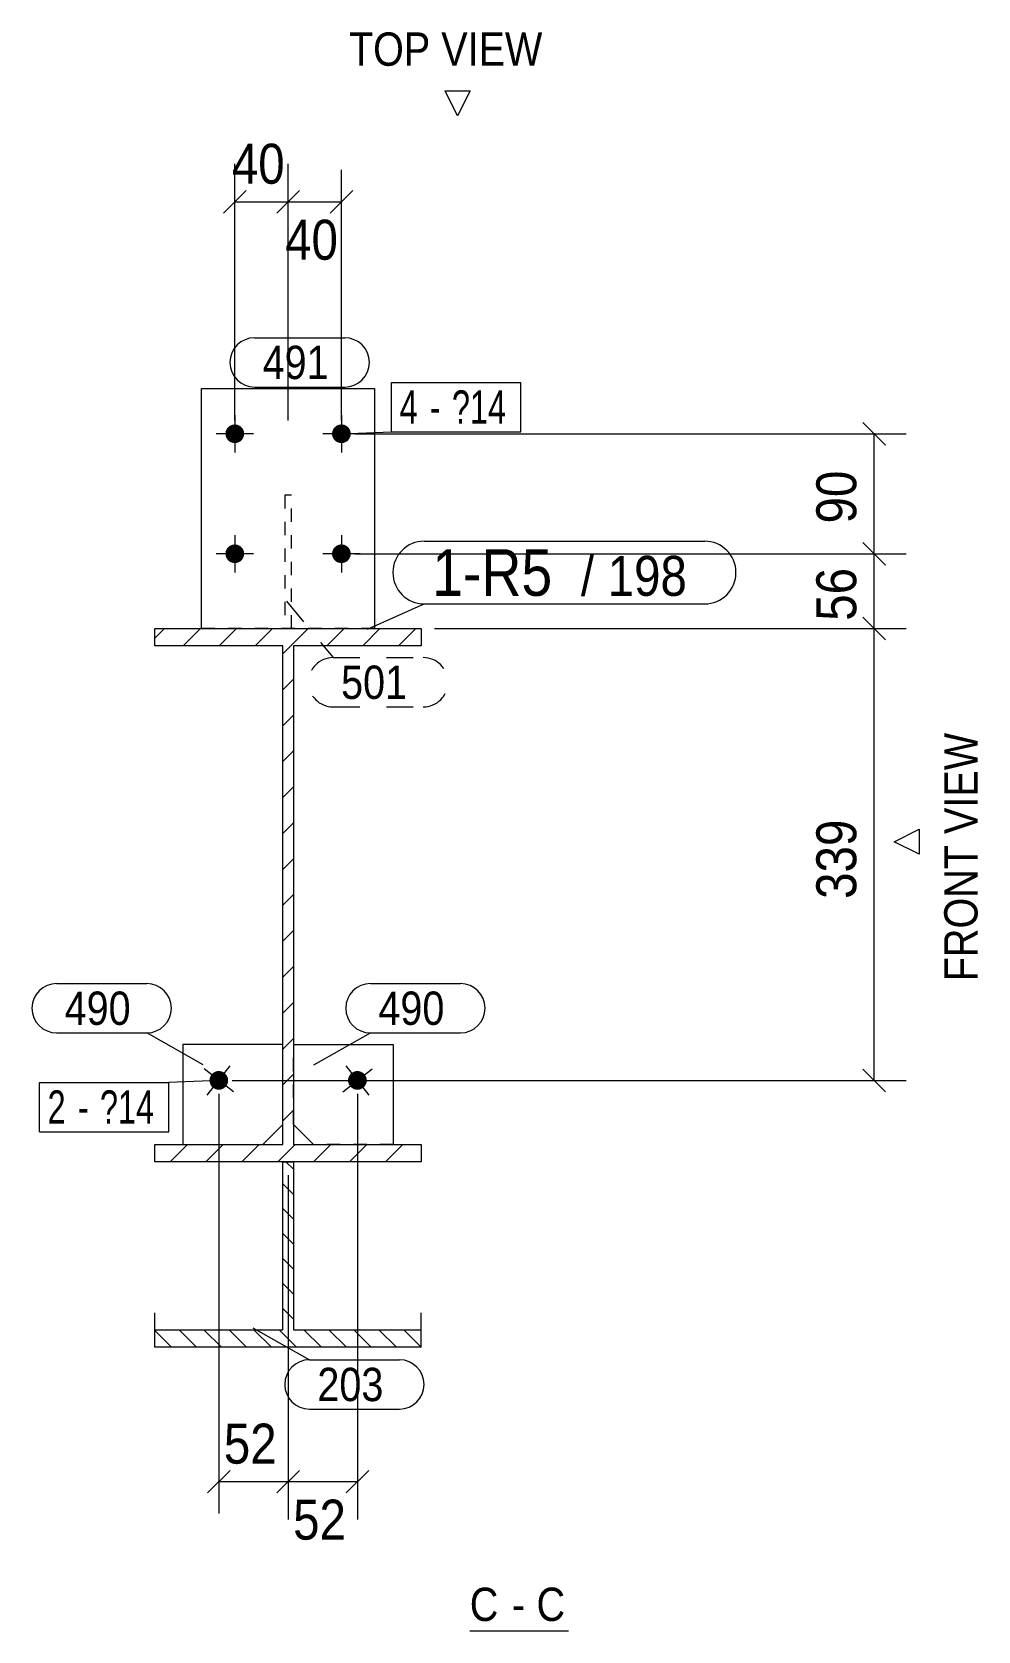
# Model space of a CAD drawing. Header units: millimetres. Extents: x 2 to 1174, y 1 to 825.
# Drawn here: x 251.4 to 322.4, y 127.1 to 247 of the extents above; entities that cross this region are included whole.
import ezdxf

# ---------------------------------------------------------------- set-up
doc = ezdxf.new("R2010")
doc.units = ezdxf.units.MM
for name, pattern in [('XKITLINE00', [0]), ('XKITLINE01', [4, 1, -1, 1, -1]), ('XKITLINE02', [4, 2, -2])]:
    doc.linetypes.add(name, pattern=pattern)
for name, color, linetype, lineweight in [('Bolt', 3, 'Continuous', 0), ('BoltMark', 7, 'Continuous', 0), ('Dimensions', 7, 'Continuous', 0), ('OtherObjectType', 7, 'Continuous', 0), ('Part', 2, 'Continuous', 0), ('PartMark', 7, 'Continuous', 0)]:
    doc.layers.add(name, color=color, linetype=linetype, lineweight=lineweight)
doc.styles.add('ARIAL', font='ARIAL.TTF')
doc.styles.add('ARIAL_NARROW', font='ARIALN.TTF')

# ---------------------------------------------------------------- blocks, each defined once
blk = doc.blocks.new('*A11')
at = {"layer": 'Part', "color": 7, "linetype": 'XKITLINE00', "lineweight": 0}
for p, q in [((260.63, 201.56), (261.36, 202.29)), ((262.76, 200.99), (264.06, 202.29)), ((265.45, 200.99), (266.75, 202.29)), ((268.15, 200.99), (269.45, 202.29)), ((270.23, 200.38), (272.14, 202.29)), ((273.53, 200.99), (274.83, 202.29)), ((276.23, 200.99), (277.53, 202.29)), ((278.92, 200.99), (280.22, 202.29)), ((270.23, 197.69), (271.03, 198.49)), ((270.23, 194.99), (271.03, 195.79)), ((270.23, 192.3), (271.03, 193.1)), ((270.23, 189.6), (271.03, 190.4)), ((270.23, 186.91), (271.03, 187.71)), ((270.23, 184.21), (271.03, 185.01)), ((270.23, 181.52), (271.03, 182.32)), ((270.23, 178.83), (271.03, 179.63)), ((270.23, 176.13), (271.03, 176.93)), ((270.23, 173.44), (271.03, 174.24)), ((270.23, 170.74), (271.03, 171.54)), ((270.23, 168.05), (271.03, 168.85)), ((270.23, 165.36), (271.03, 166.16)), ((261.77, 162.29), (263.07, 163.59)), ((264.47, 162.29), (265.77, 163.59)), ((267.16, 162.29), (268.46, 163.59)), ((269.86, 162.29), (271.16, 163.59)), ((272.55, 162.29), (273.85, 163.59)), ((275.24, 162.29), (276.54, 163.59)), ((277.94, 162.29), (279.24, 163.59))]:
    blk.add_line(p, q, dxfattribs=at)
blk = doc.blocks.new('*A12')
at = {"layer": 'Part', "color": 7, "linetype": 'XKITLINE00', "lineweight": 0}
for p, q in [((271.03, 161.72), (270.46, 162.29)), ((271.03, 159.84), (270.23, 160.64)), ((271.03, 157.97), (270.23, 158.77)), ((271.03, 156.09), (270.23, 156.89)), ((271.03, 154.22), (270.23, 155.02)), ((271.03, 152.34), (270.23, 153.14)), ((271.03, 150.47), (270.23, 151.27)), ((261.88, 148.37), (260.63, 149.62)), ((263.76, 148.37), (262.45, 149.68)), ((265.63, 148.37), (264.32, 149.68)), ((267.51, 148.37), (266.2, 149.68)), ((269.38, 148.37), (268.07, 149.68)), ((271.26, 148.37), (269.95, 149.68)), ((273.13, 148.37), (271.82, 149.68)), ((275.01, 148.37), (273.7, 149.68)), ((276.88, 148.37), (275.57, 149.68)), ((278.76, 148.37), (277.45, 149.68)), ((280.63, 148.37), (279.32, 149.68))]:
    blk.add_line(p, q, dxfattribs=at)
blk = doc.blocks.new('*A204')
at = {"layer": 'Bolt'}
blk.add_hatch(color=3, dxfattribs=at).paths.add_polyline_path([(264.98, 167.86), (264.95, 167.88), (264.93, 167.9), (264.9, 167.93), (264.88, 167.95), (264.86, 167.98), (264.84, 168.01), (264.82, 168.04), (264.81, 168.07), (264.79, 168.1), (264.78, 168.13), (264.77, 168.17), (264.76, 168.2), (264.75, 168.23), (264.74, 168.27), (264.74, 168.3), (264.74, 168.33), (264.73, 168.37), (264.73, 168.4), (264.73, 168.44), (264.74, 168.47), (264.74, 168.5), (264.75, 168.54), (264.76, 168.57), (264.77, 168.6), (264.78, 168.64), (264.79, 168.67), (264.81, 168.7), (264.82, 168.73), (264.84, 168.76), (264.86, 168.79), (264.88, 168.82), (264.9, 168.84), (264.93, 168.87), (264.95, 168.89), (264.97, 168.92), (265, 168.94), (265.03, 168.96), (265.06, 168.98), (265.09, 168.99), (265.12, 169.01), (265.15, 169.03), (265.18, 169.04), (265.21, 169.05), (265.25, 169.06), (265.28, 169.07), (265.31, 169.08), (265.35, 169.08), (265.38, 169.08), (265.41, 169.09), (265.45, 169.09), (265.48, 169.08), (265.52, 169.08), (265.55, 169.08), (265.59, 169.07), (265.62, 169.06), (265.65, 169.05), (265.68, 169.04), (265.72, 169.03), (265.75, 169.01), (265.78, 169), (265.81, 168.98), (265.84, 168.96), (265.86, 168.94), (265.89, 168.92), (265.91, 168.89), (265.94, 168.87), (265.96, 168.84), (265.98, 168.82), (266, 168.79), (266.02, 168.76), (266.04, 168.73), (266.06, 168.7), (266.07, 168.67), (266.09, 168.64), (266.1, 168.61), (266.11, 168.57), (266.12, 168.54), (266.12, 168.51), (266.13, 168.47), (266.13, 168.44), (266.13, 168.4), (266.13, 168.37), (266.13, 168.34), (266.13, 168.3), (266.12, 168.27), (266.12, 168.23), (266.11, 168.2), (266.1, 168.17), (266.09, 168.14), (266.07, 168.1), (266.06, 168.07), (266.04, 168.04), (266.03, 168.01), (266.01, 167.98), (265.99, 167.96), (265.96, 167.93), (265.94, 167.9), (265.92, 167.88), (265.89, 167.86), (265.86, 167.83), (265.84, 167.81), (265.81, 167.8), (265.78, 167.78), (265.75, 167.76), (265.72, 167.75), (265.69, 167.73), (265.65, 167.72), (265.62, 167.71), (265.59, 167.7), (265.55, 167.7), (265.52, 167.69), (265.49, 167.69), (265.45, 167.69), (265.42, 167.69), (265.38, 167.69), (265.35, 167.69), (265.31, 167.7), (265.28, 167.7), (265.25, 167.71), (265.21, 167.72), (265.18, 167.73), (265.15, 167.75), (265.12, 167.76), (265.09, 167.78), (265.06, 167.79), (265.03, 167.81), (265, 167.83)], flags=17)
at = {"layer": 'Bolt', "color": 3, "linetype": 'XKITLINE00', "lineweight": 0}
for p, q in [((266.54, 167.53), (264.33, 169.25)), ((264.57, 167.28), (266.29, 169.49))]:
    blk.add_line(p, q, dxfattribs=at)
blk = doc.blocks.new('*A205')
at = {"layer": 'Bolt'}
blk.add_hatch(color=3, dxfattribs=at).paths.add_polyline_path([(275.43, 168.96), (275.46, 168.98), (275.49, 169), (275.52, 169.01), (275.55, 169.03), (275.58, 169.04), (275.61, 169.05), (275.65, 169.06), (275.68, 169.07), (275.71, 169.08), (275.75, 169.08), (275.78, 169.08), (275.82, 169.09), (275.85, 169.09), (275.89, 169.08), (275.92, 169.08), (275.95, 169.08), (275.99, 169.07), (276.02, 169.06), (276.05, 169.05), (276.09, 169.04), (276.12, 169.03), (276.15, 169.01), (276.18, 168.99), (276.21, 168.98), (276.24, 168.96), (276.26, 168.94), (276.29, 168.92), (276.32, 168.89), (276.34, 168.87), (276.36, 168.84), (276.39, 168.82), (276.41, 168.79), (276.43, 168.76), (276.44, 168.73), (276.46, 168.7), (276.47, 168.67), (276.49, 168.64), (276.5, 168.6), (276.51, 168.57), (276.52, 168.54), (276.52, 168.5), (276.53, 168.47), (276.53, 168.44), (276.53, 168.4), (276.53, 168.37), (276.53, 168.33), (276.53, 168.3), (276.52, 168.27), (276.52, 168.23), (276.51, 168.2), (276.5, 168.17), (276.49, 168.13), (276.47, 168.1), (276.46, 168.07), (276.44, 168.04), (276.42, 168.01), (276.4, 167.98), (276.38, 167.95), (276.36, 167.93), (276.34, 167.9), (276.31, 167.88), (276.29, 167.86), (276.26, 167.83), (276.24, 167.81), (276.21, 167.79), (276.18, 167.78), (276.15, 167.76), (276.12, 167.75), (276.08, 167.73), (276.05, 167.72), (276.02, 167.71), (275.99, 167.7), (275.95, 167.7), (275.92, 167.69), (275.88, 167.69), (275.85, 167.69), (275.81, 167.69), (275.78, 167.69), (275.75, 167.69), (275.71, 167.7), (275.68, 167.7), (275.65, 167.71), (275.61, 167.72), (275.58, 167.73), (275.55, 167.75), (275.52, 167.76), (275.49, 167.78), (275.46, 167.8), (275.43, 167.81), (275.4, 167.83), (275.37, 167.86), (275.35, 167.88), (275.33, 167.9), (275.3, 167.93), (275.28, 167.96), (275.26, 167.98), (275.24, 168.01), (275.22, 168.04), (275.21, 168.07), (275.19, 168.1), (275.18, 168.14), (275.17, 168.17), (275.16, 168.2), (275.15, 168.23), (275.14, 168.27), (275.14, 168.3), (275.13, 168.34), (275.13, 168.37), (275.13, 168.4), (275.14, 168.44), (275.14, 168.47), (275.14, 168.51), (275.15, 168.54), (275.16, 168.57), (275.17, 168.61), (275.18, 168.64), (275.19, 168.67), (275.21, 168.7), (275.22, 168.73), (275.24, 168.76), (275.26, 168.79), (275.28, 168.82), (275.3, 168.84), (275.33, 168.87), (275.35, 168.89), (275.38, 168.92), (275.4, 168.94)], flags=17)
at = {"layer": 'Bolt', "color": 3, "linetype": 'XKITLINE00', "lineweight": 0}
for p, q in [((274.73, 167.53), (276.94, 169.25)), ((274.97, 169.49), (276.69, 167.28))]:
    blk.add_line(p, q, dxfattribs=at)
blk = doc.blocks.new('*A206')
at = {"layer": 'Bolt'}
for points in [[(267.33, 216.85), (267.33, 216.82), (267.33, 216.78), (267.32, 216.75), (267.31, 216.72), (267.3, 216.68), (267.29, 216.65), (267.28, 216.62), (267.27, 216.59), (267.25, 216.56), (267.23, 216.53), (267.22, 216.5), (267.2, 216.47), (267.17, 216.44), (267.15, 216.42), (267.13, 216.39), (267.1, 216.37), (267.08, 216.34), (267.05, 216.32), (267.02, 216.3), (266.99, 216.29), (266.96, 216.27), (266.93, 216.25), (266.9, 216.24), (266.87, 216.23), (266.84, 216.22), (266.8, 216.21), (266.77, 216.2), (266.74, 216.19), (266.7, 216.19), (266.67, 216.19), (266.63, 216.19), (266.6, 216.19), (266.56, 216.19), (266.53, 216.19), (266.5, 216.2), (266.46, 216.21), (266.43, 216.22), (266.4, 216.23), (266.37, 216.24), (266.33, 216.25), (266.3, 216.27), (266.27, 216.29), (266.24, 216.3), (266.22, 216.32), (266.19, 216.34), (266.16, 216.37), (266.14, 216.39), (266.11, 216.42), (266.09, 216.44), (266.07, 216.47), (266.05, 216.5), (266.03, 216.53), (266.02, 216.56), (266, 216.59), (265.99, 216.62), (265.97, 216.65), (265.96, 216.68), (265.95, 216.72), (265.95, 216.75), (265.94, 216.78), (265.94, 216.82), (265.93, 216.85), (265.93, 216.89), (265.93, 216.92), (265.94, 216.95), (265.94, 216.99), (265.95, 217.02), (265.95, 217.06), (265.96, 217.09), (265.97, 217.12), (265.99, 217.15), (266, 217.19), (266.02, 217.22), (266.03, 217.25), (266.05, 217.27), (266.07, 217.3), (266.09, 217.33), (266.11, 217.36), (266.14, 217.38), (266.16, 217.4), (266.19, 217.43), (266.22, 217.45), (266.24, 217.47), (266.27, 217.49), (266.3, 217.5), (266.33, 217.52), (266.37, 217.53), (266.4, 217.55), (266.43, 217.56), (266.46, 217.57), (266.5, 217.57), (266.53, 217.58), (266.56, 217.58), (266.6, 217.59), (266.63, 217.59), (266.67, 217.59), (266.7, 217.58), (266.74, 217.58), (266.77, 217.57), (266.8, 217.57), (266.84, 217.56), (266.87, 217.55), (266.9, 217.53), (266.93, 217.52), (266.96, 217.5), (266.99, 217.49), (267.02, 217.47), (267.05, 217.45), (267.08, 217.43), (267.1, 217.4), (267.13, 217.38), (267.15, 217.36), (267.17, 217.33), (267.2, 217.3), (267.22, 217.27), (267.23, 217.25), (267.25, 217.22), (267.27, 217.19), (267.28, 217.15), (267.29, 217.12), (267.3, 217.09), (267.31, 217.06), (267.32, 217.02), (267.33, 216.99), (267.33, 216.95), (267.33, 216.92), (267.33, 216.89)], [(275.33, 216.85), (275.33, 216.82), (275.33, 216.78), (275.32, 216.75), (275.31, 216.72), (275.3, 216.68), (275.29, 216.65), (275.28, 216.62), (275.27, 216.59), (275.25, 216.56), (275.23, 216.53), (275.22, 216.5), (275.2, 216.47), (275.17, 216.44), (275.15, 216.42), (275.13, 216.39), (275.1, 216.37), (275.08, 216.34), (275.05, 216.32), (275.02, 216.3), (274.99, 216.29), (274.96, 216.27), (274.93, 216.25), (274.9, 216.24), (274.87, 216.23), (274.84, 216.22), (274.8, 216.21), (274.77, 216.2), (274.74, 216.19), (274.7, 216.19), (274.67, 216.19), (274.63, 216.19), (274.6, 216.19), (274.56, 216.19), (274.53, 216.19), (274.5, 216.2), (274.46, 216.21), (274.43, 216.22), (274.4, 216.23), (274.37, 216.24), (274.33, 216.25), (274.3, 216.27), (274.27, 216.29), (274.24, 216.3), (274.22, 216.32), (274.19, 216.34), (274.16, 216.37), (274.14, 216.39), (274.11, 216.42), (274.09, 216.44), (274.07, 216.47), (274.05, 216.5), (274.03, 216.53), (274.02, 216.56), (274, 216.59), (273.99, 216.62), (273.97, 216.65), (273.96, 216.68), (273.95, 216.72), (273.95, 216.75), (273.94, 216.78), (273.94, 216.82), (273.93, 216.85), (273.93, 216.89), (273.93, 216.92), (273.94, 216.95), (273.94, 216.99), (273.95, 217.02), (273.95, 217.06), (273.96, 217.09), (273.97, 217.12), (273.99, 217.15), (274, 217.19), (274.02, 217.22), (274.03, 217.25), (274.05, 217.27), (274.07, 217.3), (274.09, 217.33), (274.11, 217.36), (274.14, 217.38), (274.16, 217.4), (274.19, 217.43), (274.22, 217.45), (274.24, 217.47), (274.27, 217.49), (274.3, 217.5), (274.33, 217.52), (274.37, 217.53), (274.4, 217.55), (274.43, 217.56), (274.46, 217.57), (274.5, 217.57), (274.53, 217.58), (274.56, 217.58), (274.6, 217.59), (274.63, 217.59), (274.67, 217.59), (274.7, 217.58), (274.74, 217.58), (274.77, 217.57), (274.8, 217.57), (274.84, 217.56), (274.87, 217.55), (274.9, 217.53), (274.93, 217.52), (274.96, 217.5), (274.99, 217.49), (275.02, 217.47), (275.05, 217.45), (275.08, 217.43), (275.1, 217.4), (275.13, 217.38), (275.15, 217.36), (275.17, 217.33), (275.2, 217.3), (275.22, 217.27), (275.23, 217.25), (275.25, 217.22), (275.27, 217.19), (275.28, 217.15), (275.29, 217.12), (275.3, 217.09), (275.31, 217.06), (275.32, 217.02), (275.33, 216.99), (275.33, 216.95), (275.33, 216.92), (275.33, 216.89)], [(267.33, 207.85), (267.33, 207.82), (267.33, 207.78), (267.32, 207.75), (267.31, 207.72), (267.3, 207.68), (267.29, 207.65), (267.28, 207.62), (267.27, 207.59), (267.25, 207.56), (267.23, 207.53), (267.22, 207.5), (267.2, 207.47), (267.17, 207.44), (267.15, 207.42), (267.13, 207.39), (267.1, 207.37), (267.08, 207.34), (267.05, 207.32), (267.02, 207.3), (266.99, 207.29), (266.96, 207.27), (266.93, 207.25), (266.9, 207.24), (266.87, 207.23), (266.84, 207.22), (266.8, 207.21), (266.77, 207.2), (266.74, 207.19), (266.7, 207.19), (266.67, 207.19), (266.63, 207.19), (266.6, 207.19), (266.56, 207.19), (266.53, 207.19), (266.5, 207.2), (266.46, 207.21), (266.43, 207.22), (266.4, 207.23), (266.37, 207.24), (266.33, 207.25), (266.3, 207.27), (266.27, 207.29), (266.24, 207.3), (266.22, 207.32), (266.19, 207.34), (266.16, 207.37), (266.14, 207.39), (266.11, 207.42), (266.09, 207.44), (266.07, 207.47), (266.05, 207.5), (266.03, 207.53), (266.02, 207.56), (266, 207.59), (265.99, 207.62), (265.97, 207.65), (265.96, 207.68), (265.95, 207.72), (265.95, 207.75), (265.94, 207.78), (265.94, 207.82), (265.93, 207.85), (265.93, 207.89), (265.93, 207.92), (265.94, 207.95), (265.94, 207.99), (265.95, 208.02), (265.95, 208.06), (265.96, 208.09), (265.97, 208.12), (265.99, 208.15), (266, 208.19), (266.02, 208.22), (266.03, 208.25), (266.05, 208.27), (266.07, 208.3), (266.09, 208.33), (266.11, 208.36), (266.14, 208.38), (266.16, 208.4), (266.19, 208.43), (266.22, 208.45), (266.24, 208.47), (266.27, 208.49), (266.3, 208.5), (266.33, 208.52), (266.37, 208.53), (266.4, 208.55), (266.43, 208.56), (266.46, 208.57), (266.5, 208.57), (266.53, 208.58), (266.56, 208.58), (266.6, 208.59), (266.63, 208.59), (266.67, 208.59), (266.7, 208.58), (266.74, 208.58), (266.77, 208.57), (266.8, 208.57), (266.84, 208.56), (266.87, 208.55), (266.9, 208.53), (266.93, 208.52), (266.96, 208.5), (266.99, 208.49), (267.02, 208.47), (267.05, 208.45), (267.08, 208.43), (267.1, 208.4), (267.13, 208.38), (267.15, 208.36), (267.17, 208.33), (267.2, 208.3), (267.22, 208.27), (267.23, 208.25), (267.25, 208.22), (267.27, 208.19), (267.28, 208.15), (267.29, 208.12), (267.3, 208.09), (267.31, 208.06), (267.32, 208.02), (267.33, 207.99), (267.33, 207.95), (267.33, 207.92), (267.33, 207.89)], [(275.33, 207.85), (275.33, 207.82), (275.33, 207.78), (275.32, 207.75), (275.31, 207.72), (275.3, 207.68), (275.29, 207.65), (275.28, 207.62), (275.27, 207.59), (275.25, 207.56), (275.23, 207.53), (275.22, 207.5), (275.2, 207.47), (275.17, 207.44), (275.15, 207.42), (275.13, 207.39), (275.1, 207.37), (275.08, 207.34), (275.05, 207.32), (275.02, 207.3), (274.99, 207.29), (274.96, 207.27), (274.93, 207.25), (274.9, 207.24), (274.87, 207.23), (274.84, 207.22), (274.8, 207.21), (274.77, 207.2), (274.74, 207.19), (274.7, 207.19), (274.67, 207.19), (274.63, 207.19), (274.6, 207.19), (274.56, 207.19), (274.53, 207.19), (274.5, 207.2), (274.46, 207.21), (274.43, 207.22), (274.4, 207.23), (274.37, 207.24), (274.33, 207.25), (274.3, 207.27), (274.27, 207.29), (274.24, 207.3), (274.22, 207.32), (274.19, 207.34), (274.16, 207.37), (274.14, 207.39), (274.11, 207.42), (274.09, 207.44), (274.07, 207.47), (274.05, 207.5), (274.03, 207.53), (274.02, 207.56), (274, 207.59), (273.99, 207.62), (273.97, 207.65), (273.96, 207.68), (273.95, 207.72), (273.95, 207.75), (273.94, 207.78), (273.94, 207.82), (273.93, 207.85), (273.93, 207.89), (273.93, 207.92), (273.94, 207.95), (273.94, 207.99), (273.95, 208.02), (273.95, 208.06), (273.96, 208.09), (273.97, 208.12), (273.99, 208.15), (274, 208.19), (274.02, 208.22), (274.03, 208.25), (274.05, 208.27), (274.07, 208.3), (274.09, 208.33), (274.11, 208.36), (274.14, 208.38), (274.16, 208.4), (274.19, 208.43), (274.22, 208.45), (274.24, 208.47), (274.27, 208.49), (274.3, 208.5), (274.33, 208.52), (274.37, 208.53), (274.4, 208.55), (274.43, 208.56), (274.46, 208.57), (274.5, 208.57), (274.53, 208.58), (274.56, 208.58), (274.6, 208.59), (274.63, 208.59), (274.67, 208.59), (274.7, 208.58), (274.74, 208.58), (274.77, 208.57), (274.8, 208.57), (274.84, 208.56), (274.87, 208.55), (274.9, 208.53), (274.93, 208.52), (274.96, 208.5), (274.99, 208.49), (275.02, 208.47), (275.05, 208.45), (275.08, 208.43), (275.1, 208.4), (275.13, 208.38), (275.15, 208.36), (275.17, 208.33), (275.2, 208.3), (275.22, 208.27), (275.23, 208.25), (275.25, 208.22), (275.27, 208.19), (275.28, 208.15), (275.29, 208.12), (275.3, 208.09), (275.31, 208.06), (275.32, 208.02), (275.33, 207.99), (275.33, 207.95), (275.33, 207.92), (275.33, 207.89)]]:
    blk.add_hatch(color=3, dxfattribs=at).paths.add_polyline_path(points, flags=17)
at = {"layer": 'Bolt', "color": 3, "linetype": 'XKITLINE00', "lineweight": 0}
for p, q in [((266.63, 218.29), (266.63, 215.49)), ((274.63, 218.29), (274.63, 215.49)), ((268.03, 216.89), (265.23, 216.89)), ((276.03, 216.89), (273.23, 216.89)), ((266.63, 209.29), (266.63, 206.49)), ((274.63, 209.29), (274.63, 206.49)), ((268.03, 207.89), (265.23, 207.89)), ((276.03, 207.89), (273.23, 207.89))]:
    blk.add_line(p, q, dxfattribs=at)
blk = doc.blocks.new('*A207')
at = {"layer": 'Part', "color": 2, "linetype": 'XKITLINE00', "lineweight": 0}
for p, q in [((260.63, 200.99), (260.63, 202.29)), ((260.63, 202.29), (280.63, 202.29)), ((280.63, 202.29), (280.63, 200.99)), ((270.23, 200.99), (260.63, 200.99)), ((270.23, 163.59), (270.23, 200.99)), ((280.63, 200.99), (271.03, 200.99)), ((271.03, 200.99), (271.03, 163.59)), ((260.63, 162.29), (260.63, 163.59)), ((260.63, 163.59), (270.23, 163.59)), ((271.03, 163.59), (280.63, 163.59)), ((280.63, 163.59), (280.63, 162.29)), ((280.63, 162.29), (260.63, 162.29))]:
    blk.add_line(p, q, dxfattribs=at)
blk = doc.blocks.new('*A208')
at = {"layer": 'Part', "color": 2, "linetype": 'XKITLINE00', "lineweight": 0}
for p, q in [((270.23, 171.09), (262.73, 171.09)), ((262.73, 171.09), (262.73, 163.59)), ((268.73, 163.59), (270.23, 165.09))]:
    blk.add_line(p, q, dxfattribs=at)
at = {"layer": 'Part', "color": 7, "linetype": 'XKITLINE01', "lineweight": 0}
for p, q in [((270.23, 165.09), (270.23, 171.09)), ((262.73, 163.59), (268.73, 163.59))]:
    blk.add_line(p, q, dxfattribs=at)
blk = doc.blocks.new('*A209')
at = {"layer": 'Part', "color": 2, "linetype": 'XKITLINE00', "lineweight": 0}
for p, q in [((271.03, 171.09), (278.53, 171.09)), ((278.53, 171.09), (278.53, 163.59)), ((272.53, 163.59), (271.03, 165.09))]:
    blk.add_line(p, q, dxfattribs=at)
at = {"layer": 'Part', "color": 7, "linetype": 'XKITLINE01', "lineweight": 0}
for p, q in [((271.03, 165.09), (271.03, 171.09)), ((278.53, 163.59), (272.53, 163.59))]:
    blk.add_line(p, q, dxfattribs=at)
blk = doc.blocks.new('*A210')
at = {"layer": 'Part', "color": 7, "linetype": 'XKITLINE01', "lineweight": 0}
for p, q in [((270.88, 212.29), (270.38, 212.29)), ((270.38, 212.29), (270.38, 202.29)), ((270.88, 202.29), (270.88, 212.29)), ((270.38, 202.29), (270.88, 202.29))]:
    blk.add_line(p, q, dxfattribs=at)
blk = doc.blocks.new('*A211')
at = {"layer": 'Part', "color": 2, "linetype": 'XKITLINE00', "lineweight": 0}
for p, q in [((264.13, 202.29), (264.13, 220.29)), ((264.13, 220.29), (277.13, 220.29)), ((277.13, 220.29), (277.13, 202.29))]:
    blk.add_line(p, q, dxfattribs=at)
at = {"layer": 'Part', "color": 7, "linetype": 'XKITLINE01', "lineweight": 0}
blk.add_line((277.13, 202.29), (264.13, 202.29), dxfattribs=at)
blk = doc.blocks.new('*A212')
at = {"layer": 'Part', "color": 2, "linetype": 'XKITLINE00', "lineweight": 0}
for p, q in [((270.23, 149.68), (270.23, 162.29)), ((270.23, 162.29), (271.03, 162.29)), ((271.03, 162.29), (271.03, 149.68)), ((260.63, 148.37), (260.63, 150.94)), ((280.63, 148.37), (280.63, 150.94)), ((260.63, 149.68), (270.23, 149.68)), ((271.03, 149.68), (280.63, 149.68)), ((280.63, 148.37), (260.63, 148.37))]:
    blk.add_line(p, q, dxfattribs=at)
blk = doc.blocks.new('*A461')
at = {"layer": 'Dimensions', "color": 7, "linetype": 'XKITLINE00', "lineweight": 0}
for p, q in [((313.78, 203.13), (315.48, 201.44)), ((281.63, 202.29), (317.03, 202.29)), ((314.63, 168.39), (314.63, 202.29)), ((313.78, 169.23), (315.48, 167.54)), ((266.43, 168.39), (317.03, 168.39))]:
    blk.add_line(p, q, dxfattribs=at)
at = {"layer": 'Dimensions', "color": 3}
for p in [(314.63, 202.29), (314.63, 168.39)]:
    blk.add_point(p, dxfattribs=at)
at = {"layer": 'Dimensions', "color": 3, "style": 'ARIAL', "width": 0.85}
blk.add_text('339', height=3, rotation=90.0002, dxfattribs=at).set_placement((313.28, 182))
blk = doc.blocks.new('*A462')
at = {"layer": 'Dimensions', "color": 7, "linetype": 'XKITLINE00', "lineweight": 0}
for p, q in [((313.78, 208.73), (315.48, 207.04)), ((275.63, 207.89), (317.03, 207.89)), ((314.63, 202.29), (314.63, 207.89)), ((313.78, 203.13), (315.48, 201.44)), ((281.63, 202.29), (317.03, 202.29))]:
    blk.add_line(p, q, dxfattribs=at)
at = {"layer": 'Dimensions', "color": 3}
for p in [(314.63, 207.89), (314.63, 202.29)]:
    blk.add_point(p, dxfattribs=at)
at = {"layer": 'Dimensions', "color": 3, "style": 'ARIAL', "width": 0.85}
blk.add_text('56', height=3, rotation=90.0002, dxfattribs=at).set_placement((313.28, 202.86))
blk = doc.blocks.new('*A463')
at = {"layer": 'Dimensions', "color": 7, "linetype": 'XKITLINE00', "lineweight": 0}
for p, q in [((313.78, 217.73), (315.48, 216.04)), ((275.63, 216.89), (317.03, 216.89)), ((314.63, 207.89), (314.63, 216.89)), ((313.78, 208.73), (315.48, 207.04)), ((275.63, 207.89), (317.03, 207.89))]:
    blk.add_line(p, q, dxfattribs=at)
at = {"layer": 'Dimensions', "color": 3}
for p in [(314.63, 216.89), (314.63, 207.89)]:
    blk.add_point(p, dxfattribs=at)
at = {"layer": 'Dimensions', "color": 3, "style": 'ARIAL', "width": 0.85}
blk.add_text('90', height=3, rotation=90.0002, dxfattribs=at).set_placement((313.28, 210.16))
blk = doc.blocks.new('*A464')
at = {"layer": 'Dimensions', "color": 7, "linetype": 'XKITLINE00', "lineweight": 0}
for p, q in [((265.43, 167.39), (265.43, 135.89)), ((270.63, 161.29), (270.63, 135.89)), ((266.28, 139.13), (264.58, 137.44)), ((271.48, 139.13), (269.78, 137.44)), ((265.43, 138.29), (270.63, 138.29))]:
    blk.add_line(p, q, dxfattribs=at)
at = {"layer": 'Dimensions', "color": 3}
for p in [(265.43, 138.29), (270.63, 138.29)]:
    blk.add_point(p, dxfattribs=at)
at = {"layer": 'Dimensions', "color": 3, "style": 'ARIAL', "width": 0.85}
blk.add_text('52', height=3, dxfattribs=at).set_placement((265.81, 139.64))
blk = doc.blocks.new('*A465')
at = {"layer": 'Dimensions', "color": 7, "linetype": 'XKITLINE00', "lineweight": 0}
for p, q in [((275.83, 167.39), (275.83, 135.44)), ((270.63, 161.29), (270.63, 135.44)), ((271.48, 139.13), (269.78, 137.44)), ((276.68, 139.13), (274.98, 137.44)), ((270.63, 138.29), (275.83, 138.29))]:
    blk.add_line(p, q, dxfattribs=at)
at = {"layer": 'Dimensions', "color": 3}
for p in [(270.63, 138.29), (275.83, 138.29)]:
    blk.add_point(p, dxfattribs=at)
at = {"layer": 'Dimensions', "color": 3, "style": 'ARIAL', "width": 0.85}
blk.add_text('52', height=3, dxfattribs=at).set_placement((271.01, 133.94))
blk = doc.blocks.new('*A466')
at = {"layer": 'Dimensions', "color": 7, "linetype": 'XKITLINE00', "lineweight": 0}
for p, q in [((266.63, 217.89), (266.63, 237.14)), ((270.63, 217.89), (270.63, 237.14)), ((267.48, 235.13), (265.78, 233.44)), ((271.48, 235.13), (269.78, 233.44)), ((266.63, 234.29), (270.63, 234.29))]:
    blk.add_line(p, q, dxfattribs=at)
at = {"layer": 'Dimensions', "color": 3}
for p in [(266.63, 234.29), (270.63, 234.29)]:
    blk.add_point(p, dxfattribs=at)
at = {"layer": 'Dimensions', "color": 3, "style": 'ARIAL', "width": 0.85}
blk.add_text('40', height=3, dxfattribs=at).set_placement((266.41, 235.64))
blk = doc.blocks.new('*A467')
at = {"layer": 'Dimensions', "color": 7, "linetype": 'XKITLINE00', "lineweight": 0}
for p, q in [((270.63, 217.89), (270.63, 236.69)), ((274.63, 217.89), (274.63, 236.69)), ((271.48, 235.13), (269.78, 233.44)), ((275.48, 235.13), (273.78, 233.44)), ((270.63, 234.29), (274.63, 234.29))]:
    blk.add_line(p, q, dxfattribs=at)
at = {"layer": 'Dimensions', "color": 3}
for p in [(270.63, 234.29), (274.63, 234.29)]:
    blk.add_point(p, dxfattribs=at)
at = {"layer": 'Dimensions', "color": 3, "style": 'ARIAL', "width": 0.85}
blk.add_text('40', height=3, dxfattribs=at).set_placement((270.41, 229.94))
blk = doc.blocks.new('*A468')
at = {"layer": 'BoltMark', "color": 7, "linetype": 'XKITLINE00', "lineweight": 0}
for p, q in [((278.4, 220.74), (288.09, 220.74)), ((278.4, 217.04), (278.4, 220.74)), ((288.09, 217.04), (288.09, 220.74)), ((274.63, 216.89), (278.4, 217.04)), ((278.4, 217.04), (288.09, 217.04))]:
    blk.add_line(p, q, dxfattribs=at)
at = {"layer": 'BoltMark', "color": 3, "style": 'ARIAL_NARROW', "width": 0.85}
for s, p in [('4', (279, 217.64)), ('?14', (282.93, 217.64)), ('-', (281.27, 217.64))]:
    blk.add_text(s, height=2.5, dxfattribs=at).set_placement(p)
blk = doc.blocks.new('*A469')
at = {"layer": 'BoltMark', "color": 7, "linetype": 'XKITLINE00', "lineweight": 0}
for p, q in [((251.98, 168.24), (261.67, 168.24)), ((251.98, 164.54), (251.98, 168.24)), ((265.43, 168.39), (261.67, 168.24)), ((261.67, 164.54), (261.67, 168.24)), ((251.98, 164.54), (261.67, 164.54))]:
    blk.add_line(p, q, dxfattribs=at)
at = {"layer": 'BoltMark', "color": 3, "style": 'ARIAL_NARROW', "width": 0.85}
for s, p in [('2', (252.58, 165.14)), ('?14', (256.51, 165.14)), ('-', (254.85, 165.14))]:
    blk.add_text(s, height=2.5, dxfattribs=at).set_placement(p)
blk = doc.blocks.new('*A470')
at = {"layer": 'PartMark', "color": 7, "linetype": 'XKITLINE00', "lineweight": 0}
for p, q in [((267.98, 149.82), (272.23, 147.43)), ((272.23, 147.43), (278.99, 147.43)), ((272.23, 143.73), (278.99, 143.73))]:
    blk.add_line(p, q, dxfattribs=at)
for centre, start, end in [((272.23, 145.58), 90, 270), ((278.99, 145.58), 270, 90)]:
    blk.add_arc(centre, 1.85, start, end, dxfattribs=at)
at = {"layer": 'PartMark', "color": 3, "style": 'ARIAL', "width": 0.85}
blk.add_text('203', height=2.5, dxfattribs=at).set_placement((272.83, 144.33))
blk = doc.blocks.new('*A471')
at = {"layer": 'PartMark', "color": 7, "linetype": 'XKITLINE00', "lineweight": 0}
for p, q in [((268.12, 224.09), (274.88, 224.09)), ((268.12, 220.39), (274.88, 220.39))]:
    blk.add_line(p, q, dxfattribs=at)
for centre, start, end in [((268.12, 222.24), 90, 270), ((274.88, 222.24), 270, 90)]:
    blk.add_arc(centre, 1.85, start, end, dxfattribs=at)
at = {"layer": 'PartMark', "color": 3, "style": 'ARIAL', "width": 0.85}
blk.add_text('491', height=2.5, dxfattribs=at).set_placement((268.72, 220.99))
blk = doc.blocks.new('*A472')
at = {"layer": 'PartMark', "color": 7, "linetype": 'XKITLINE02', "lineweight": 0}
for p, q in [((270.51, 204.32), (274.01, 200.1)), ((274.01, 200.1), (280.78, 200.1)), ((274.01, 196.4), (280.78, 196.4))]:
    blk.add_line(p, q, dxfattribs=at)
for centre, start, end in [((274.01, 198.25), 90, 270), ((280.78, 198.25), 270, 90)]:
    blk.add_arc(centre, 1.85, start, end, dxfattribs=at)
at = {"layer": 'PartMark', "color": 3, "style": 'ARIAL', "width": 0.85}
blk.add_text('501', height=2.5, dxfattribs=at).set_placement((274.61, 197))
blk = doc.blocks.new('*A473')
at = {"layer": 'PartMark', "color": 7, "linetype": 'XKITLINE00', "lineweight": 0}
for p, q in [((276.81, 175.65), (283.57, 175.65)), ((272.56, 169.56), (276.81, 171.95)), ((276.81, 171.95), (283.57, 171.95))]:
    blk.add_line(p, q, dxfattribs=at)
for centre, start, end in [((276.81, 173.8), 90, 270), ((283.57, 173.8), 270, 90)]:
    blk.add_arc(centre, 1.85, start, end, dxfattribs=at)
at = {"layer": 'PartMark', "color": 3, "style": 'ARIAL', "width": 0.85}
blk.add_text('490', height=2.5, dxfattribs=at).set_placement((277.41, 172.55))
blk = doc.blocks.new('*A474')
at = {"layer": 'PartMark', "color": 7, "linetype": 'XKITLINE00', "lineweight": 0}
for p, q in [((253.26, 175.65), (260.02, 175.65)), ((253.26, 171.95), (260.02, 171.95)), ((264.26, 169.56), (260.02, 171.95))]:
    blk.add_line(p, q, dxfattribs=at)
for centre, start, end in [((253.26, 173.8), 90, 270), ((260.02, 173.8), 270, 90)]:
    blk.add_arc(centre, 1.85, start, end, dxfattribs=at)
at = {"layer": 'PartMark', "color": 3, "style": 'ARIAL', "width": 0.85}
blk.add_text('490', height=2.5, dxfattribs=at).set_placement((253.86, 172.55))
blk = doc.blocks.new('*A475')
at = {"layer": 'PartMark', "color": 7, "linetype": 'XKITLINE00', "lineweight": 0}
for p, q in [((280.85, 208.83), (301.9, 208.83)), ((276.6, 202.24), (280.85, 204.13)), ((280.85, 204.13), (301.9, 204.13))]:
    blk.add_line(p, q, dxfattribs=at)
for centre, start, end in [((280.85, 206.48), 90, 270), ((301.9, 206.48), 270, 90)]:
    blk.add_arc(centre, 2.35, start, end, dxfattribs=at)
at = {"layer": 'PartMark', "color": 1, "style": 'ARIAL', "width": 0.85}
blk.add_text('1-R5', height=3.5, dxfattribs=at).set_placement((281.45, 204.73))
at = {"layer": 'PartMark', "color": 3, "style": 'ARIAL', "width": 0.85}
for s, p in [('/', (292.61, 204.73)), ('198', (294.62, 204.73))]:
    blk.add_text(s, height=3, dxfattribs=at).set_placement(p)
blk = doc.blocks.new('*A476')
at = {"layer": 'OtherObjectType', "color": 7, "linetype": 'XKITLINE00', "lineweight": 0}
for p, q in [((283.35, 240.74), (282.42, 242.61)), ((282.42, 242.61), (284.29, 242.61)), ((284.29, 242.61), (283.35, 240.74)), ((283.35, 240.74), (283.35, 240.74)), ((316.13, 186.29), (318.01, 187.22)), ((318.01, 187.22), (318.01, 185.35)), ((318.01, 185.35), (316.13, 186.29)), ((316.13, 186.29), (316.13, 186.29)), ((284.27, 127.09), (291.69, 127.09))]:
    blk.add_line(p, q, dxfattribs=at)
at = {"layer": 'OtherObjectType', "color": 7, "style": 'ARIAL', "width": 0.85}
for s, p in [('TOP VIEW', (275.2, 244.49)), ('C', (284.27, 127.84)), ('C', (289.28, 127.84)), ('-', (287.43, 127.84))]:
    blk.add_text(s, height=2.5, dxfattribs=at).set_placement(p)
blk.add_text('FRONT VIEW', height=2.5, rotation=90, dxfattribs=at).set_placement((322.38, 175.82))

msp = doc.modelspace()

# ---------------------------------------------------------------- block references
at = {"lineweight": 0}
for name in ['*A466', '*A467', '*A471', '*A468', '*A211', '*A206', '*A463', '*A210', '*A462', '*A475', '*A472', '*A461', '*A11', '*A207', '*A474', '*A473', '*A208', '*A209', '*A204', '*A205', '*A469', '*A464', '*A465', '*A12', '*A212', '*A470']:
    msp.add_blockref(name, (0, 0), dxfattribs=at)
at = {"layer": 'OtherObjectType', "lineweight": 0}
msp.add_blockref('*A476', (0, 0), dxfattribs=at)

doc.saveas('drawing.dxf')
